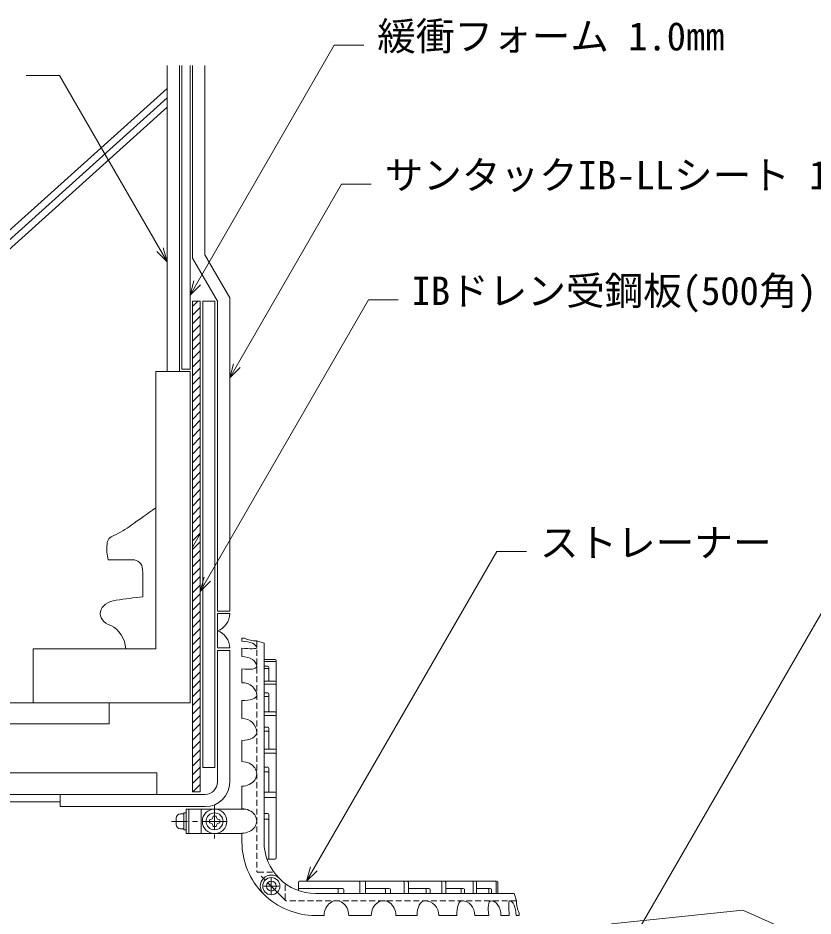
# Model space of a CAD drawing. Units: millimetres, scale not verified. Extents: x -840 to 840, y -594 to 594.
# Drawn here: x -200.5 to 123.6, y -309.9 to 56.2 of the extents above; entities that cross this region are included whole.
import ezdxf
from ezdxf.enums import TextEntityAlignment as Align

# ---------------------------------------------------------------- set-up
doc = ezdxf.new("R2010")
doc.units = ezdxf.units.MM
doc.header["$LTSCALE"] = 2
doc.linetypes.add('CHAIN1', pattern=[8, 5, -1, 1, -1])
doc.linetypes.add('DASHED1', pattern=[1.8, 1.2, -0.6])
for name, color, linetype, lineweight in [('0-0_緩衝フォーム', 7, 'Continuous', 9), ('0-1_部材(積層鋼板)', 4, 'Continuous', 9), ('0-2_増張りシート', 7, 'Continuous', 9), ('0-3_部材(ﾄﾞﾚﾝ)', 4, 'Continuous', 9), ('0-4_中心線', 2, 'CHAIN1', 9), ('0-5_寸法線', 7, 'Continuous', 9), ('0-6_IBリキッド', 7, 'Continuous', 9), ('0-7_構築線', 1, 'Continuous', 9), ('0-8_躯体', 7, 'Continuous', 9), ('0-9_IBｼｰﾄ', 7, 'Continuous', 9), ('0-A_文字', 5, 'Continuous', 9)]:
    doc.layers.add(name, color=color, linetype=linetype, lineweight=lineweight)
doc.styles.add('ＭＳ ゴシック', font='')
doc.styles.get('ＭＳ ゴシック').set_extended_font_data('MS Gothic')

msp = doc.modelspace()

# ---------------------------------------------------------------- linework, layer by layer
at = {"layer": '0-0_緩衝フォーム'}
for p, q in [((-133.68, -87.006), (-133.68, 36.803)), ((-130.346, -87.006), (-130.346, 36.803)), ((-133.68, -87.006), (-130.346, -87.006))]:
    msp.add_line(p, q, dxfattribs=at)
at = {"layer": '0-1_部材(積層鋼板)'}
for p, q in [((-129.346, -61.481), (-127.171, -59.306)), ((-129.346, -65.017), (-126.18, -61.85)), ((-129.346, -68.552), (-126.18, -65.386)), ((-129.346, -72.088), (-126.18, -68.921)), ((-129.346, -75.623), (-126.18, -72.457)), ((-129.346, -79.159), (-126.18, -75.992)), ((-129.346, -82.695), (-126.18, -79.528)), ((-129.346, -86.23), (-126.18, -83.063)), ((-129.346, -89.766), (-126.18, -86.599)), ((-129.346, -93.301), (-126.18, -90.134)), ((-129.346, -96.837), (-126.18, -93.67)), ((-129.346, -100.372), (-126.18, -97.206)), ((-129.346, -103.908), (-126.18, -100.741)), ((-129.346, -107.443), (-126.18, -104.277)), ((-129.346, -110.979), (-126.18, -107.812)), ((-129.346, -114.514), (-126.18, -111.348)), ((-129.346, -118.05), (-126.18, -114.883)), ((-129.346, -121.585), (-126.18, -118.419)), ((-129.346, -125.121), (-126.18, -121.954)), ((-129.346, -128.656), (-126.18, -125.49)), ((-129.346, -132.192), (-126.18, -129.025)), ((-129.346, -135.728), (-126.18, -132.561)), ((-129.346, -139.263), (-126.18, -136.096)), ((-129.346, -142.799), (-126.18, -139.632)), ((-129.346, -146.334), (-126.18, -143.167)), ((-129.346, -149.87), (-126.18, -146.703)), ((-129.346, -153.405), (-126.18, -150.239)), ((-129.346, -156.941), (-126.18, -153.774)), ((-129.346, -160.476), (-126.18, -157.31)), ((-129.346, -164.012), (-126.18, -160.845)), ((-129.346, -167.547), (-126.18, -164.381)), ((-129.346, -171.083), (-126.18, -167.916)), ((-129.346, -174.618), (-126.18, -171.452)), ((-129.346, -178.154), (-126.18, -174.987)), ((-129.346, -181.69), (-126.18, -178.523)), ((-129.346, -185.225), (-126.18, -182.058)), ((-129.346, -188.761), (-126.18, -185.594)), ((-129.346, -192.296), (-126.18, -189.129)), ((-129.346, -195.832), (-126.18, -192.665)), ((-129.346, -199.367), (-126.18, -196.201)), ((-129.346, -202.903), (-126.18, -199.736)), ((-129.346, -206.438), (-126.18, -203.272)), ((-129.346, -209.974), (-126.18, -206.807)), ((-129.346, -213.509), (-126.18, -210.343)), ((-129.346, -217.045), (-126.18, -213.878)), ((-129.346, -220.58), (-126.18, -217.414)), ((-129.346, -224.116), (-126.18, -220.949)), ((-129.346, -227.651), (-126.18, -224.485)), ((-129.346, -231.187), (-126.18, -228.02)), ((-129.346, -234.723), (-126.18, -231.556)), ((-129.346, -238.258), (-126.18, -235.091)), ((-129.346, -241.794), (-126.18, -238.627)), ((-129.346, -245.329), (-126.18, -242.162)), ((-129.346, -248.865), (-126.18, -245.698)), ((-129.346, -252.4), (-126.18, -249.234)), ((-129.346, -255.936), (-126.18, -252.769)), ((-129.182, -259.306), (-126.18, -256.305))]:
    msp.add_line(p, q, dxfattribs=at)
for points in [[(-129.346, -59.306), (-129.346, -87.006), (-129.346, -159.564), (-126.18, -154.079), (-126.18, -59.306)], [(-129.346, -259.306), (-126.18, -259.306), (-126.18, -154.079), (-129.346, -159.564), (-129.346, -222.006)]]:
    msp.add_lwpolyline(points, close=True, dxfattribs=at)
at = {"layer": '0-1_部材(積層鋼板)', "color": 7}
msp.add_lwpolyline([(-126.18, -59.306), (-126.18, -259.306), (-129.346, -259.306), (-129.346, -59.306)], close=True, dxfattribs=at)
at = {"layer": '0-2_増張りシート'}
msp.add_lwpolyline([(-125.18, -59.306), (-125.18, -249.306), (-120.18, -249.306), (-120.18, -59.306)], close=True, dxfattribs=at)
at = {"layer": '0-3_部材(ﾄﾞﾚﾝ)', "color": 6}
for p, q in [((-163.712, -164.717), (-153.789, -164.717)), ((-149.547, -179.799), (-149.547, -170.527)), ((-163.346, -223.006), (-338.68, -223.006)), ((-163.346, -231.506), (-163.346, -223.006)), ((-163.346, -231.506), (-338.68, -231.506))]:
    msp.add_line(p, q, dxfattribs=at)
at = {"layer": '0-3_部材(ﾄﾞﾚﾝ)'}
for p, q in [((-109.18, -196.686), (-109.18, -197.928)), ((-109.18, -196.686), (-108.196, -196.686)), ((-109.18, -200.726), (-109.18, -204.134)), ((-100.18, -198.707), (-103.18, -197.784)), ((-100.18, -198.707), (-100.18, -279.686)), ((-119.18, -201.646), (-114.18, -201.646)), ((-119.18, -201.646), (-119.18, -255.306)), ((-114.18, -201.646), (-114.18, -255.306)), ((-100.18, -205.394), (-95.68, -205.394)), ((-100.18, -206.094), (-95.68, -206.094)), ((-100.18, -207.999), (-98.68, -207.999)), ((-98.18, -208.499), (-98.18, -214.125)), ((-95.18, -205.894), (-95.18, -286.176)), ((-109.18, -209.096), (-109.18, -214.78)), ((-100.18, -208.999), (-98.68, -208.999)), ((-100.18, -214.125), (-95.68, -214.125)), ((-100.18, -215.425), (-95.68, -215.425)), ((-100.18, -218.98), (-98.68, -218.98)), ((-98.18, -219.48), (-98.18, -226.645)), ((-109.18, -222.042), (-109.18, -229.387)), ((-100.18, -220.38), (-98.68, -220.38)), ((-100.18, -226.645), (-95.68, -226.645)), ((-100.18, -228.145), (-95.68, -228.145)), ((-100.18, -232.907), (-98.68, -232.907)), ((-98.18, -233.407), (-98.18, -241.862)), ((-100.18, -234.607), (-98.68, -234.607)), ((-109.18, -238.318), (-109.18, -246.959)), ((-100.18, -241.862), (-95.68, -241.862)), ((-100.18, -243.562), (-95.68, -243.562)), ((-404.136, -251.506), (-143.846, -251.506)), ((-143.846, -251.506), (-143.846, -260.306)), ((-100.18, -249.164), (-98.68, -249.164)), ((-100.18, -251.164), (-98.68, -251.164)), ((-98.18, -249.664), (-98.18, -259.379)), ((-109.18, -256.959), (-109.18, -266.157)), ((-100.18, -259.379), (-95.68, -259.379)), ((-404.136, -260.306), (-143.846, -260.306)), ((-404.136, -263.306), (-183.346, -263.306)), ((-183.346, -260.306), (-124.18, -260.306)), ((-100.18, -261.579), (-95.68, -261.579)), ((-107.724, -266.306), (-131.857, -266.306)), ((-131.857, -266.306), (-131.857, -276.306)), ((-130.857, -266.306), (-130.857, -276.306)), ((-125.864, -266.311), (-125.864, -276.339)), ((-135.927, -269.951), (-135.927, -272.661)), ((-134.227, -268.251), (-132.857, -268.251)), ((-132.857, -267.806), (-132.857, -274.806)), ((-131.857, -267.806), (-132.857, -267.806)), ((-122.419, -270.706), (-122.419, -271.906)), ((-120.92, -269.207), (-119.72, -269.207)), ((-118.221, -270.706), (-118.221, -271.906)), ((-100.18, -268.111), (-98.68, -268.111)), ((-100.18, -270.411), (-98.68, -270.411)), ((-98.18, -268.611), (-98.18, -286.676)), ((-134.227, -274.361), (-132.857, -274.361)), ((-120.92, -273.406), (-119.72, -273.406)), ((-131.857, -274.806), (-132.857, -274.806)), ((-109.18, -276.306), (-131.857, -276.306)), ((-109.18, -276.157), (-109.18, -279.686)), ((-98.982, -286.676), (-95.68, -286.676)), ((-86.17, -299.488), (-86.17, -296.186)), ((-5.388, -295.686), (-85.67, -295.686)), ((-61.073, -300.686), (-61.073, -296.186)), ((-58.873, -300.686), (-58.873, -296.186)), ((-43.056, -300.686), (-43.056, -296.186)), ((-41.356, -300.686), (-41.356, -296.186)), ((-27.639, -300.686), (-27.639, -296.186)), ((-26.139, -300.686), (-26.139, -296.186)), ((-14.919, -300.686), (-14.919, -296.186)), ((-13.619, -300.686), (-13.619, -296.186)), ((-5.588, -300.686), (-5.588, -296.186)), ((-4.888, -300.686), (-4.888, -296.186)), ((-68.105, -298.686), (-86.17, -298.686)), ((-69.905, -300.686), (-69.905, -299.186)), ((-67.605, -300.686), (-67.605, -299.186)), ((-49.158, -298.686), (-58.873, -298.686)), ((-50.658, -300.686), (-50.658, -299.186)), ((-48.658, -300.686), (-48.658, -299.186)), ((-32.901, -298.686), (-41.356, -298.686)), ((-34.101, -300.686), (-34.101, -299.186)), ((-32.401, -300.686), (-32.401, -299.186)), ((-18.974, -298.686), (-26.139, -298.686)), ((-19.874, -300.686), (-19.874, -299.186)), ((-18.474, -300.686), (-18.474, -299.186)), ((-7.994, -298.686), (-13.619, -298.686)), ((-8.494, -300.686), (-8.494, -299.186)), ((-7.494, -300.686), (-7.494, -299.186)), ((1.799, -300.686), (-79.18, -300.686)), ((1.799, -300.686), (2.722, -303.686)), ((-75.651, -309.686), (-79.18, -309.686)), ((-56.453, -309.686), (-65.651, -309.686)), ((-37.812, -309.686), (-46.453, -309.686)), ((-21.536, -309.686), (-28.881, -309.686)), ((-8.59, -309.686), (-14.274, -309.686)), ((-0.22, -309.686), (-3.628, -309.686)), ((3.82, -309.686), (2.578, -309.686)), ((3.82, -309.686), (3.82, -308.702))]:
    msp.add_line(p, q, dxfattribs=at)
at = {"layer": '0-3_部材(ﾄﾞﾚﾝ)', "linetype": 'DASHED1'}
for p, q in [((-103.18, -197.784), (-103.18, -291.541)), ((-102.679, -292.04), (-96.161, -292.04)), ((-91.534, -303.185), (-91.534, -296.667)), ((2.722, -303.686), (-91.035, -303.686))]:
    msp.add_line(p, q, dxfattribs=at)
at = {"layer": '0-3_部材(ﾄﾞﾚﾝ)', "color": 6}
msp.add_lwpolyline([(-144.346, -88.006), (-144.346, -201.006), (-194.346, -201.006), (-194.346, -223.006), (-130.346, -223.006), (-130.346, -88.006)], close=True, dxfattribs=at)
at = {"layer": '0-3_部材(ﾄﾞﾚﾝ)'}
msp.add_lwpolyline([(-183.346, -260.306), (-183.346, -265.306), (-124.18, -265.306)], dxfattribs=at)
for centre, radius in [((-120.32, -271.306), 5), ((-120.32, -271.306), 3.45), ((-97.211, -297.717), 3.5), ((-97.211, -297.717), 2)]:
    msp.add_circle(centre, radius, dxfattribs=at)
at = {"layer": '0-3_部材(ﾄﾞﾚﾝ)', "color": 6}
for centre, radius, start, end in [((-160.319, -158.422), 3.818, 107.00196, 180), ((-153.623, -168.617), 3.903, 0.67258, 92.44143)]:
    msp.add_arc(centre, radius, start, end, dxfattribs=at)
at = {"layer": '0-3_部材(ﾄﾞﾚﾝ)'}
for centre, radius, start, end in [((-103.18, -185.784), 12, 245.29232, 270), ((-98.68, -208.499), 0.5, 0, 90), ((-95.68, -205.894), 0.5, 0, 90), ((-95.68, -206.594), 0.5, 0, 90), ((-98.68, -209.499), 0.5, 0, 90), ((-95.68, -214.625), 0.5, 0, 90), ((-95.68, -215.925), 0.5, 0, 90), ((-98.68, -219.48), 0.5, 0, 90), ((-98.68, -220.88), 0.5, 0, 90), ((-95.68, -227.145), 0.5, 0, 90), ((-95.68, -228.645), 0.5, 0, 90), ((-98.68, -233.407), 0.5, 0, 90), ((-98.68, -235.107), 0.5, 0, 90), ((-95.68, -242.362), 0.5, 0, 90), ((-95.68, -244.062), 0.5, 0, 90), ((-98.68, -249.664), 0.5, 0, 90), ((-98.68, -251.664), 0.5, 0, 90), ((-124.18, -255.306), 5, 270, 0), ((-124.18, -255.306), 10, 270, 0), ((-95.68, -259.879), 0.5, 0, 90), ((-95.68, -262.079), 0.5, 0, 90), ((-134.227, -269.951), 1.7, 90, 180), ((-122.419, -269.206), 1.5, 270, 359.97942), ((-118.221, -269.206), 1.5, 180.02058, 270), ((-98.68, -268.611), 0.5, 0, 90), ((-98.68, -270.911), 0.5, 0, 90), ((-134.227, -272.661), 1.7, 180, 270), ((-122.419, -273.406), 1.5, 0.02058, 90), ((-118.221, -273.406), 1.5, 90, 179.97942), ((-79.18, -279.686), 30, 180, 225), ((-79.18, -279.686), 21, 180, 225), ((-95.68, -286.176), 0.5, 270, 0), ((-97.211, -297.717), 4.5, 45, 225), ((-79.18, -279.686), 21, 225, 270), ((-85.67, -296.186), 0.5, 90, 180), ((-61.573, -296.186), 0.5, 0, 90), ((-59.373, -296.186), 0.5, 0, 90), ((-43.556, -296.186), 0.5, 0, 90), ((-41.856, -296.186), 0.5, 0, 90), ((-28.139, -296.186), 0.5, 0, 90), ((-26.639, -296.186), 0.5, 0, 90), ((-15.419, -296.186), 0.5, 0, 90), ((-14.119, -296.186), 0.5, 0, 90), ((-6.088, -296.186), 0.5, 0, 90), ((-5.388, -296.186), 0.5, 0, 90), ((-70.405, -299.186), 0.5, 0, 90), ((-68.105, -299.186), 0.5, 0, 90), ((-51.158, -299.186), 0.5, 0, 90), ((-49.158, -299.186), 0.5, 0, 90), ((-34.601, -299.186), 0.5, 0, 90), ((-32.901, -299.186), 0.5, 0, 90), ((-20.374, -299.186), 0.5, 0, 90), ((-18.974, -299.186), 0.5, 0, 90), ((-8.994, -299.186), 0.5, 0, 90), ((-7.994, -299.186), 0.5, 0, 90), ((-79.18, -279.686), 30, 225, 270), ((14.722, -303.686), 12, 180, 204.70768)]:
    msp.add_arc(centre, radius, start, end, dxfattribs=at)
at = {"layer": '0-3_部材(ﾄﾞﾚﾝ)', "linetype": 'DASHED1'}
for centre in [(-102.68, -291.541), (-91.035, -303.186)]:
    msp.add_arc(centre, 0.5, 180, 270, dxfattribs=at)
at = {"layer": '0-3_部材(ﾄﾞﾚﾝ)', "color": 6}
for centre, major_axis, ratio, start_param, end_param in [((-173.556, -123.255), (-89.595, -60.872), 0.30849, 1.5753775, 1.6889543), ((-169.833, -135.201), (-24.684, -11.016), 0.787822, 1.5594643, 1.8651423), ((-159.417, -161.125), (0.525, -9.345), 0.513671, 4.3901883, 5.0779133), ((-182.957, -172.045), (9.684, -107.884), 0.30849, 1.5571748, 1.5753033), ((-158.669, -186.609), (-8.317, 0), 0.671864, 4.9242918, 7.3607729), ((-136.461, -195.311), (-65.358, -3.42), 0.25159, 4.9007853, 5.074491), ((-162.685, -199.07), (-3.434, 7.575), 0.671864, 4.1697355, 5.6768944)]:
    msp.add_ellipse(centre, major_axis=major_axis, ratio=ratio, start_param=start_param, end_param=end_param, dxfattribs=at)
at = {"layer": '0-3_部材(ﾄﾞﾚﾝ)'}
for centre, major_axis, ratio, start_param, end_param in [((-109.18, -200.675), (-6, 0), 0.457867, 3.1415927, 4.712389), ((-109.153, -200.112), (-5.974, 0.562), 0.102209, 1.5759968, 3.1618611), ((-109.18, -208.222), (-6, 0), 0.681434, 3.1415927, 4.712389), ((-109.086, -207.168), (-5.907, 1.055), 0.319339, 1.6119656, 3.1415927), ((-109.18, -220.001), (-6, 0), 0.87009, 3.1395395, 4.712389), ((-109.173, -219.737), (-5.992, 0.319), 0.383742, 1.5900234, 3.1607247), ((-109.18, -235.179), (-6, 0), 0.96531, 3.1415927, 4.712389), ((-109.18, -235.179), (-6, 0), 0.523277, 1.5707963, 3.1415927), ((-109.18, -251.959), (-6, 0), 0.833333, 1.5707963, 4.712389), ((-109.18, -271.157), (-6, 0), 0.833333, 1.5707963, 4.712389), ((-70.651, -309.686), (0, -6), 0.833333, 1.5707963, 4.712389), ((-51.453, -309.686), (0, -6), 0.833333, 1.5707963, 4.712389), ((-34.673, -309.686), (0, -6), 0.523277, 3.1415927, 4.712389), ((-34.673, -309.686), (0, -6), 0.96531, 1.5707963, 3.1415927), ((-19.231, -309.679), (0.319, -5.992), 0.383742, 3.1224606, 4.6931619), ((-19.495, -309.686), (0, -6), 0.87009, 1.5707963, 3.1436458), ((-6.662, -309.592), (1.055, -5.907), 0.319339, 3.1415927, 4.6712197), ((-7.716, -309.686), (0, -6), 0.681434, 1.5707963, 3.1415927), ((0.393, -309.659), (0.562, -5.974), 0.102209, 3.1213242, 4.7071885), ((-0.169, -309.686), (0, -6), 0.457867, 1.5707963, 3.1415927)]:
    msp.add_ellipse(centre, major_axis=major_axis, ratio=ratio, start_param=start_param, end_param=end_param, dxfattribs=at)
at = {"layer": '0-4_中心線'}
for p, q in [((-120.32, -264.646), (-120.32, -278.327)), ((-115.32, -271.306), (-137.956, -271.306)), ((-91.389, -303.539), (-103.033, -291.895)), ((-97.211, -294.217), (-97.211, -301.217)), ((-100.276, -297.717), (-94.146, -297.717))]:
    msp.add_line(p, q, dxfattribs=at)
at = {"layer": '0-5_寸法線'}
for p, q in [((-130.346, -56.806), (-71.534, 45.061)), ((-71.534, 45.061), (-59.534, 45.061)), ((-183.563, 32.733), (-197.183, 32.733)), ((-139.68, -43.275), (-183.563, 32.733)), ((-114.18, -90.589), (-68.534, -11.528)), ((-68.534, -11.528), (-56.534, -11.528)), ((-126.18, -177.596), (-57.534, -58.697)), ((-57.534, -58.697), (-45.534, -58.697)), ((-82.815, -295.686), (-5.256, -161.349)), ((-5.256, -161.349), (6.744, -161.349)), ((50.93, -318.182), (138.665, -166.219))]:
    msp.add_line(p, q, dxfattribs=at)
for points in [[(-143.922, -39.033), (-139.68, -43.275), (-141.233, -37.48)], [(-126.104, -52.563), (-130.346, -56.806), (-128.794, -51.01)], [(-109.937, -86.346), (-114.18, -90.589), (-112.627, -84.793)], [(-121.937, -173.354), (-126.18, -177.596), (-124.627, -171.801)], [(-78.572, -291.443), (-82.815, -295.686), (-81.262, -289.89)]]:
    msp.add_lwpolyline(points, dxfattribs=at)
at = {"layer": '0-6_IBリキッド'}
for p, q in [((-119.18, -186.646), (-114.18, -186.646)), ((-119.18, -186.646), (-119.18, -193.646)), ((-119.18, -193.646), (-119.18, -200.646)), ((-119.18, -200.646), (-114.18, -200.646))]:
    msp.add_line(p, q, dxfattribs=at)
for centre, start, end in [((-121.58, -186.646), 288.92464, 0), ((-121.58, -200.646), 0, 71.07536)]:
    msp.add_arc(centre, 7.4, start, end, dxfattribs=at)
at = {"layer": '0-7_構築線'}
msp.add_line((-163.346, -223.006), (-130.346, -223.006), dxfattribs=at)
at = {"layer": '0-8_躯体'}
for p, q in [((-139.68, -88.006), (-139.68, 36.803)), ((-134.68, -88.006), (-134.68, 36.803)), ((-139.68, 27.477), (-338.68, -151.57)), ((-139.68, 23.563), (-338.68, -155.665)), ((-139.68, 19.744), (-338.68, -159.375))]:
    msp.add_line(p, q, dxfattribs=at)
at = {"layer": '0-9_IBｼｰﾄ'}
for p, q in [((-129.346, -41.697), (-129.346, 36.803)), ((-124.346, -40.357), (-124.346, 36.803)), ((-119.18, -59.306), (-129.346, -41.697)), ((-114.18, -57.967), (-124.346, -40.357)), ((-114.18, -185.646), (-114.18, -57.967)), ((-119.18, -185.646), (-119.18, -59.306)), ((-119.18, -185.646), (-114.18, -185.646)), ((94.996, -307.501), (41.465, -313.153)), ((94.996, -307.501), (107.748, -313.172))]:
    msp.add_line(p, q, dxfattribs=at)

# ---------------------------------------------------------------- texts
at = {"layer": '0-A_文字', "color": 7, "style": 'ＭＳ ゴシック'}
for s, p in [('緩衝フォーム 1.0㎜', (-54.025, 39.487)), ('サンタックIB-LLシート 1.5㎜', (-51.025, -17.102)), ('IBドレン受鋼板(500角)', (-40.025, -64.272)), ('ストレーナー', (12.253, -166.923))]:
    msp.add_text(s, height=11.54, dxfattribs=at).set_placement(p, align=Align.BOTTOM_LEFT)

doc.saveas('drawing.dxf')
